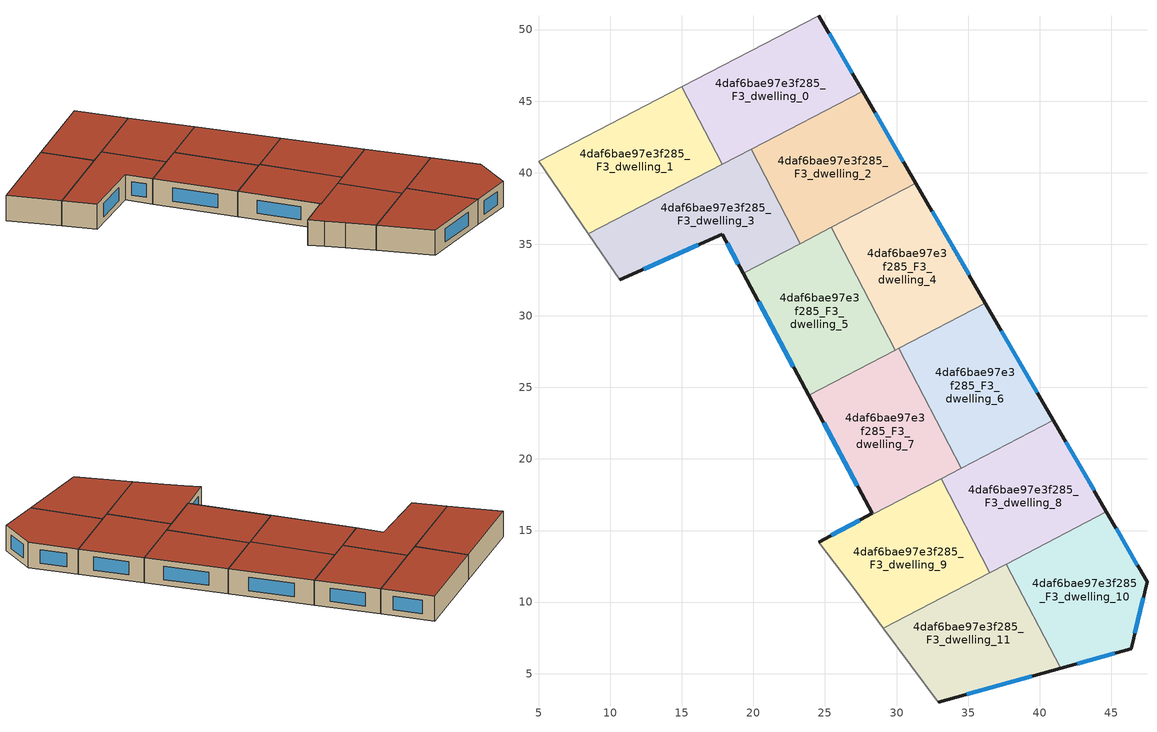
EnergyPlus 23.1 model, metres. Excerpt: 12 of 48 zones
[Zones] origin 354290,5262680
4daf6bae97e3f285_F3_dwelling_0
 floor to 4daf6bae97e3f285_F2_dwelling_0 (EU_floor_Construction): 24.57,50.98 27.63,45.7 17.81,40.59 15,46 z9
 wall outside (EU_wall_Construction): 27.63,45.7 24.57,50.98 z9:12
 wall to 4daf6bae97e3f285_F3_dwelling_1 (EU_wall_Construction): 15,46 17.81,40.59 z9:12
 wall adiabatic (EU_wall_Construction): 24.57,50.98 15,46 z9:12
 wall to 4daf6bae97e3f285_F3_dwelling_2 (EU_wall_Construction): 19.84,41.65 27.63,45.7 z9:12
 wall to 4daf6bae97e3f285_F3_dwelling_3 (EU_wall_Construction): 17.81,40.59 19.84,41.65 z9:12
 window (EU_Window_Construction): 26.91,46.94 25.29,49.74 z9.7:11.3
 roof outside (EU_roof_Construction): 27.63,45.7 24.57,50.98 15,46 17.81,40.59 z12
4daf6bae97e3f285_F3_dwelling_1
 floor to 4daf6bae97e3f285_F2_dwelling_1 (EU_floor_Construction): 15,46 17.81,40.59 8.47,35.73 4.99,40.8 z9
 wall adiabatic (EU_wall_Construction): 15,46 4.99,40.8 8.47,35.73 z9:12
 wall to 4daf6bae97e3f285_F3_dwelling_3 (EU_wall_Construction): 8.47,35.73 17.81,40.59 z9:12
 roof outside (EU_roof_Construction): 17.81,40.59 15,46 4.99,40.8 8.47,35.73 z12
4daf6bae97e3f285_F3_dwelling_10
 floor to 4daf6bae97e3f285_F2_dwelling_10 (EU_floor_Construction): 44.67,16.3 47.5,11.42 46.39,6.73 41.46,5.36 37.66,12.65 z9
 wall outside (EU_wall_Construction): 41.46,5.36 46.39,6.73 47.5,11.42 44.67,16.3 z9:12
 wall to 4daf6bae97e3f285_F3_dwelling_11 (EU_wall_Construction): 37.66,12.65 41.46,5.36 z9:12
 wall to 4daf6bae97e3f285_F3_dwelling_8 (EU_wall_Construction): 44.67,16.3 37.66,12.65 z9:12
 window (EU_Window_Construction): 46.84,12.57 45.34,15.15 / 46.65,7.83 47.24,10.32 / 42.62,5.68 45.23,6.41 z9.7:11.3
 roof outside (EU_roof_Construction): 46.39,6.73 47.5,11.42 44.67,16.3 37.66,12.65 41.46,5.36 z12
4daf6bae97e3f285_F3_dwelling_11
 floor to 4daf6bae97e3f285_F2_dwelling_11 (EU_floor_Construction): 37.66,12.65 41.46,5.36 32.91,2.99 29.07,8.18 z9
 wall outside (EU_wall_Construction): 32.91,2.99 41.46,5.36 z9:12
 wall adiabatic (EU_wall_Construction): 29.07,8.18 32.91,2.99 z9:12
 wall to 4daf6bae97e3f285_F3_dwelling_9 (EU_wall_Construction): 36.53,12.06 29.07,8.18 z9:12
 wall to 4daf6bae97e3f285_F3_dwelling_8 (EU_wall_Construction): 37.66,12.65 36.53,12.06 z9:12
 window (EU_Window_Construction): 34.91,3.55 39.45,4.81 z9.7:11.3
 roof outside (EU_roof_Construction): 41.46,5.36 37.66,12.65 29.07,8.18 32.91,2.99 z12
4daf6bae97e3f285_F3_dwelling_2
 floor to 4daf6bae97e3f285_F2_dwelling_2 (EU_floor_Construction): 27.63,45.7 31.36,39.26 23.27,35.05 19.84,41.65 z9
 wall outside (EU_wall_Construction): 31.36,39.26 27.63,45.7 z9:12
 wall to 4daf6bae97e3f285_F3_dwelling_3 (EU_wall_Construction): 19.84,41.65 23.27,35.05 z9:12
 wall to 4daf6bae97e3f285_F3_dwelling_4 (EU_wall_Construction): 25.45,36.19 31.36,39.26 z9:12
 wall to 4daf6bae97e3f285_F3_dwelling_5 (EU_wall_Construction): 23.27,35.05 25.45,36.19 z9:12
 window (EU_Window_Construction): 30.48,40.78 28.5,44.19 z9.7:11.3
 roof outside (EU_roof_Construction): 31.36,39.26 27.63,45.7 19.84,41.65 23.27,35.05 z12
4daf6bae97e3f285_F3_dwelling_3
 floor to 4daf6bae97e3f285_F2_dwelling_3 (EU_floor_Construction): 19.84,41.65 23.27,35.05 19.29,32.98 17.81,35.71 10.67,32.52 8.47,35.73 z9
 wall outside (EU_wall_Construction): 10.67,32.52 17.81,35.71 19.29,32.98 z9:12
 wall adiabatic (EU_wall_Construction): 8.47,35.73 10.67,32.52 z9:12
 wall to 4daf6bae97e3f285_F3_dwelling_5 (EU_wall_Construction): 19.29,32.98 23.27,35.05 z9:12
 window (EU_Window_Construction): 18.16,35.07 18.94,33.62 / 12.34,33.27 16.14,34.96 z9.7:11.3
 roof outside (EU_roof_Construction): 23.27,35.05 19.84,41.65 8.47,35.73 10.67,32.52 17.81,35.71 19.29,32.98 z12
4daf6bae97e3f285_F3_dwelling_4
 floor to 4daf6bae97e3f285_F2_dwelling_4 (EU_floor_Construction): 31.36,39.26 36.22,30.88 29.92,27.61 25.45,36.19 z9
 wall outside (EU_wall_Construction): 36.22,30.88 31.36,39.26 z9:12
 wall to 4daf6bae97e3f285_F3_dwelling_5 (EU_wall_Construction): 25.45,36.19 29.92,27.61 z9:12
 wall to 4daf6bae97e3f285_F3_dwelling_6 (EU_wall_Construction): 30.16,27.73 36.22,30.88 z9:12
 wall to 4daf6bae97e3f285_F3_dwelling_7 (EU_wall_Construction): 29.92,27.61 30.16,27.73 z9:12
 window (EU_Window_Construction): 35.08,32.85 32.5,37.3 z9.7:11.3
 roof outside (EU_roof_Construction): 36.22,30.88 31.36,39.26 25.45,36.19 29.92,27.61 z12
4daf6bae97e3f285_F3_dwelling_5
 floor to 4daf6bae97e3f285_F2_dwelling_5 (EU_floor_Construction): 25.45,36.19 29.92,27.61 23.87,24.46 19.29,32.98 z9
 wall outside (EU_wall_Construction): 19.29,32.98 23.87,24.46 z9:12
 wall to 4daf6bae97e3f285_F3_dwelling_7 (EU_wall_Construction): 23.87,24.46 29.92,27.61 z9:12
 window (EU_Window_Construction): 20.36,30.98 22.79,26.46 z9.7:11.3
 roof outside (EU_roof_Construction): 29.92,27.61 25.45,36.19 19.29,32.98 23.87,24.46 z12
4daf6bae97e3f285_F3_dwelling_6
 floor to 4daf6bae97e3f285_F2_dwelling_6 (EU_floor_Construction): 36.22,30.88 40.96,22.7 34.52,19.35 30.16,27.73 z9
 wall outside (EU_wall_Construction): 40.96,22.7 36.22,30.88 z9:12
 wall to 4daf6bae97e3f285_F3_dwelling_7 (EU_wall_Construction): 30.16,27.73 34.52,19.35 z9:12
 wall to 4daf6bae97e3f285_F3_dwelling_8 (EU_wall_Construction): 34.52,19.35 40.96,22.7 z9:12
 window (EU_Window_Construction): 39.85,24.62 37.33,28.96 z9.7:11.3
 roof outside (EU_roof_Construction): 40.96,22.7 36.22,30.88 30.16,27.73 34.52,19.35 z12
4daf6bae97e3f285_F3_dwelling_7
 floor to 4daf6bae97e3f285_F2_dwelling_7 (EU_floor_Construction): 30.16,27.73 34.52,19.35 28.35,16.14 23.88,24.46 z9
 wall to 4daf6bae97e3f285_F3_dwelling_9 (EU_wall_Construction): 23.88,24.46 28.35,16.14 33.12,18.62 z9:12
 wall to 4daf6bae97e3f285_F3_dwelling_8 (EU_wall_Construction): 33.12,18.62 34.52,19.35 z9:12
 roof outside (EU_roof_Construction): 34.52,19.35 30.16,27.73 23.88,24.46 28.35,16.14 z12
4daf6bae97e3f285_F3_dwelling_8
 floor to 4daf6bae97e3f285_F2_dwelling_8 (EU_floor_Construction): 40.96,22.7 44.67,16.3 36.53,12.06 33.12,18.62 z9
 wall outside (EU_wall_Construction): 44.67,16.3 40.96,22.7 z9:12
 wall to 4daf6bae97e3f285_F3_dwelling_9 (EU_wall_Construction): 33.12,18.62 36.53,12.06 z9:12
 window (EU_Window_Construction): 43.8,17.8 41.83,21.2 z9.7:11.3
 roof outside (EU_roof_Construction): 44.67,16.3 40.96,22.7 33.12,18.62 36.53,12.06 z12
4daf6bae97e3f285_F3_dwelling_9
 floor to 4daf6bae97e3f285_F2_dwelling_9 (EU_floor_Construction): 33.12,18.62 36.53,12.06 29.07,8.18 27.04,10.92 25.68,12.71 24.58,14.18 28.31,16.2 23.88,24.46 28.35,16.14 z9
 wall outside (EU_wall_Construction): 23.88,24.46 28.31,16.2 24.58,14.18 z9:12
 wall adiabatic (EU_wall_Construction): 24.58,14.18 25.68,12.71 27.04,10.92 29.07,8.18 z9:12
 window (EU_Window_Construction): 27.44,15.73 25.46,14.66 / 24.92,22.52 27.27,18.14 z9.7:11.3
 roof outside (EU_roof_Construction): 36.53,12.06 33.12,18.62 28.35,16.14 23.88,24.46 28.31,16.2 24.58,14.18 25.68,12.71 27.04,10.92 29.07,8.18 z12
[Building]
EU S2 Campaign: North Axis=0; Terrain=City; Solar Distribution=FullExterior
[Site:Location]
Budapest.Ferenc.Liszt.Intl.AP: Latitude=47.437; Longitude=19.256; Time Zone=1; Elevation=185
[SizingPeriod:WeatherFileDays]
AnnualSizingPeriod: Begin Month=1; Begin Day of Month=1; End Month=12; End Day of Month=31; Day of Week for Start Day=Monday; Use Weather File Daylight Saving Period=No; Use Weather File Rain and Snow Indicators=No
[MATERIAL]
EU_InternalMass_Material: Roughness=MediumRough; Thickness=0.1; Conductivity=1; Density=1800; Specific Heat=900; Thermal Absorptance=0.9; Solar Absorptance=0.7; Visible Absorptance=0.7
[MATERIAL:NOMASS] Roughness=MediumRough; Thermal Absorptance=0.9; Solar Absorptance=0.7; Visible Absorptance=0.7
Name | Thermal Resistance
EU_wall_NoMass | 0.832559
EU_roof_NoMass | 1.39638
EU_floor_NoMass | 0.872794
[WINDOWMATERIAL:SIMPLEGLAZINGSYSTEM]
EU_Window_SimpleGlazing: UFactor=2.79869; Solar Heat Gain Coefficient=0.75; Visible Transmittance=0.75
[CONSTRUCTION]
EU_wall_Construction: EU_wall_NoMass
EU_roof_Construction: EU_roof_NoMass
EU_floor_Construction: EU_floor_NoMass
EU_Window_Construction: EU_Window_SimpleGlazing
EU_InternalMass_Construction: EU_InternalMass_Material
[ZONE] Type=1; Multiplier=1; Ceiling Height=autocalculate; Floor Area=autocalculate; Part of Total Floor Area=Yes
Name | Volume
4daf6bae97e3f285_F3_dwelling_0 | 199.74
4daf6bae97e3f285_F3_dwelling_1 | 199.724
4daf6bae97e3f285_F3_dwelling_10 | 199.746
4daf6bae97e3f285_F3_dwelling_11 | 199.732
4daf6bae97e3f285_F3_dwelling_2 | 199.734
4daf6bae97e3f285_F3_dwelling_3 | 199.735
4daf6bae97e3f285_F3_dwelling_4 | 199.764
4daf6bae97e3f285_F3_dwelling_5 | 199.744
4daf6bae97e3f285_F3_dwelling_6 | 199.73
4daf6bae97e3f285_F3_dwelling_7 | 199.046
4daf6bae97e3f285_F3_dwelling_8 | 199.723
4daf6bae97e3f285_F3_dwelling_9 | 200.356
[INTERNALMASS] Construction=EU_InternalMass_Construction
Name | Zone or ZoneList | Surface Area
4daf6bae97e3f285_F3_dwelling_0_EU_InternalMass | 4daf6bae97e3f285_F3_dwelling_0 | 66.5801
4daf6bae97e3f285_F3_dwelling_1_EU_InternalMass | 4daf6bae97e3f285_F3_dwelling_1 | 66.5748
4daf6bae97e3f285_F3_dwelling_2_EU_InternalMass | 4daf6bae97e3f285_F3_dwelling_2 | 66.5779
4daf6bae97e3f285_F3_dwelling_3_EU_InternalMass | 4daf6bae97e3f285_F3_dwelling_3 | 66.5785
4daf6bae97e3f285_F3_dwelling_4_EU_InternalMass | 4daf6bae97e3f285_F3_dwelling_4 | 66.5882
4daf6bae97e3f285_F3_dwelling_5_EU_InternalMass | 4daf6bae97e3f285_F3_dwelling_5 | 66.5814
4daf6bae97e3f285_F3_dwelling_6_EU_InternalMass | 4daf6bae97e3f285_F3_dwelling_6 | 66.5767
4daf6bae97e3f285_F3_dwelling_7_EU_InternalMass | 4daf6bae97e3f285_F3_dwelling_7 | 66.3502
4daf6bae97e3f285_F3_dwelling_8_EU_InternalMass | 4daf6bae97e3f285_F3_dwelling_8 | 66.5747
4daf6bae97e3f285_F3_dwelling_9_EU_InternalMass | 4daf6bae97e3f285_F3_dwelling_9 | 66.8072
4daf6bae97e3f285_F3_dwelling_10_EU_InternalMass | 4daf6bae97e3f285_F3_dwelling_10 | 66.5819
4daf6bae97e3f285_F3_dwelling_11_EU_InternalMass | 4daf6bae97e3f285_F3_dwelling_11 | 66.5774
[OTHEREQUIPMENT] Fuel Type=Electricity; Design Level Calculation Method=Watts/Area; Power per Zone Floor Area=1; Fraction Latent=0; Fraction Radiant=0; Fraction Lost=0; Carbon Dioxide Generation Rate=0; EndUse Subcategory=EU_Step8_InternalGains
Name | Zone or ZoneList or Space or SpaceList | Schedule
EU_Step8_InternalGain_4daf6bae97e3f285_F3_dwelling_0_f000 | 4daf6bae97e3f285_F3_dwelling_0 | EU_Step8_GainSchedule_4daf6bae97e3f285_F3_dwelling_0_f000
EU_Step8_InternalGain_4daf6bae97e3f285_F3_dwelling_1_f000 | 4daf6bae97e3f285_F3_dwelling_1 | EU_Step8_GainSchedule_4daf6bae97e3f285_F3_dwelling_1_f000
EU_Step8_InternalGain_4daf6bae97e3f285_F3_dwelling_2_f000 | 4daf6bae97e3f285_F3_dwelling_2 | EU_Step8_GainSchedule_4daf6bae97e3f285_F3_dwelling_2_f000
EU_Step8_InternalGain_4daf6bae97e3f285_F3_dwelling_3_f000 | 4daf6bae97e3f285_F3_dwelling_3 | EU_Step8_GainSchedule_4daf6bae97e3f285_F3_dwelling_3_f000
EU_Step8_InternalGain_4daf6bae97e3f285_F3_dwelling_4_f000 | 4daf6bae97e3f285_F3_dwelling_4 | EU_Step8_GainSchedule_4daf6bae97e3f285_F3_dwelling_4_f000
EU_Step8_InternalGain_4daf6bae97e3f285_F3_dwelling_5_f000 | 4daf6bae97e3f285_F3_dwelling_5 | EU_Step8_GainSchedule_4daf6bae97e3f285_F3_dwelling_5_f000
EU_Step8_InternalGain_4daf6bae97e3f285_F3_dwelling_6_f000 | 4daf6bae97e3f285_F3_dwelling_6 | EU_Step8_GainSchedule_4daf6bae97e3f285_F3_dwelling_6_f000
EU_Step8_InternalGain_4daf6bae97e3f285_F3_dwelling_7_f000 | 4daf6bae97e3f285_F3_dwelling_7 | EU_Step8_GainSchedule_4daf6bae97e3f285_F3_dwelling_7_f000
EU_Step8_InternalGain_4daf6bae97e3f285_F3_dwelling_8_f000 | 4daf6bae97e3f285_F3_dwelling_8 | EU_Step8_GainSchedule_4daf6bae97e3f285_F3_dwelling_8_f000
EU_Step8_InternalGain_4daf6bae97e3f285_F3_dwelling_9_f000 | 4daf6bae97e3f285_F3_dwelling_9 | EU_Step8_GainSchedule_4daf6bae97e3f285_F3_dwelling_9_f000
EU_Step8_InternalGain_4daf6bae97e3f285_F3_dwelling_10_f000 | 4daf6bae97e3f285_F3_dwelling_10 | EU_Step8_GainSchedule_4daf6bae97e3f285_F3_dwelling_10_f000
EU_Step8_InternalGain_4daf6bae97e3f285_F3_dwelling_11_f000 | 4daf6bae97e3f285_F3_dwelling_11 | EU_Step8_GainSchedule_4daf6bae97e3f285_F3_dwelling_11_f000
[ZONEVENTILATION:DESIGNFLOWRATE] Schedule=EU_AlwaysOn; Design Flow Rate Calculation Method=AirChanges/Hour; Air Changes per Hour=0.475469; Ventilation Type=Natural; Fan Pressure Rise=0; Fan Total Efficiency=1; Constant Term Coefficient=1; Temperature Term Coefficient=0; Velocity Term Coefficient=0; Velocity Squared Term Coefficient=0; Minimum Indoor Temperature=-100; Maximum Indoor Temperature=100; Delta Temperature=-100; Minimum Outdoor Temperature=-100; Maximum Outdoor Temperature=100; Maximum Wind Speed=40
Name | Zone or ZoneList or Space or SpaceList
EU_ConstantAir_4daf6bae97e3f285_F3_dwelling_0 | 4daf6bae97e3f285_F3_dwelling_0
EU_ConstantAir_4daf6bae97e3f285_F3_dwelling_1 | 4daf6bae97e3f285_F3_dwelling_1
EU_ConstantAir_4daf6bae97e3f285_F3_dwelling_2 | 4daf6bae97e3f285_F3_dwelling_2
EU_ConstantAir_4daf6bae97e3f285_F3_dwelling_3 | 4daf6bae97e3f285_F3_dwelling_3
EU_ConstantAir_4daf6bae97e3f285_F3_dwelling_4 | 4daf6bae97e3f285_F3_dwelling_4
EU_ConstantAir_4daf6bae97e3f285_F3_dwelling_5 | 4daf6bae97e3f285_F3_dwelling_5
EU_ConstantAir_4daf6bae97e3f285_F3_dwelling_6 | 4daf6bae97e3f285_F3_dwelling_6
EU_ConstantAir_4daf6bae97e3f285_F3_dwelling_7 | 4daf6bae97e3f285_F3_dwelling_7
EU_ConstantAir_4daf6bae97e3f285_F3_dwelling_8 | 4daf6bae97e3f285_F3_dwelling_8
EU_ConstantAir_4daf6bae97e3f285_F3_dwelling_9 | 4daf6bae97e3f285_F3_dwelling_9
EU_ConstantAir_4daf6bae97e3f285_F3_dwelling_10 | 4daf6bae97e3f285_F3_dwelling_10
EU_ConstantAir_4daf6bae97e3f285_F3_dwelling_11 | 4daf6bae97e3f285_F3_dwelling_11
[HVACTEMPLATE:THERMOSTAT] Constant Heating Setpoint=20; Constant Cooling Setpoint=50
EU_HeatOnly_4daf6bae97e3f285_F0_dwelling_0; EU_HeatOnly_4daf6bae97e3f285_F0_dwelling_1; EU_HeatOnly_4daf6bae97e3f285_F0_dwelling_2; EU_HeatOnly_4daf6bae97e3f285_F0_dwelling_3; EU_HeatOnly_4daf6bae97e3f285_F0_dwelling_4; EU_HeatOnly_4daf6bae97e3f285_F0_dwelling_5; EU_HeatOnly_4daf6bae97e3f285_F0_dwelling_6; EU_HeatOnly_4daf6bae97e3f285_F0_dwelling_7; EU_HeatOnly_4daf6bae97e3f285_F0_dwelling_8; EU_HeatOnly_4daf6bae97e3f285_F0_dwelling_9; EU_HeatOnly_4daf6bae97e3f285_F0_dwelling_10; EU_HeatOnly_4daf6bae97e3f285_F0_dwelling_11; EU_HeatOnly_4daf6bae97e3f285_F1_dwelling_0; EU_HeatOnly_4daf6bae97e3f285_F1_dwelling_1; EU_HeatOnly_4daf6bae97e3f285_F1_dwelling_2; EU_HeatOnly_4daf6bae97e3f285_F1_dwelling_3; EU_HeatOnly_4daf6bae97e3f285_F1_dwelling_4; EU_HeatOnly_4daf6bae97e3f285_F1_dwelling_5; EU_HeatOnly_4daf6bae97e3f285_F1_dwelling_6; EU_HeatOnly_4daf6bae97e3f285_F1_dwelling_7; EU_HeatOnly_4daf6bae97e3f285_F1_dwelling_8; EU_HeatOnly_4daf6bae97e3f285_F1_dwelling_9; EU_HeatOnly_4daf6bae97e3f285_F1_dwelling_10; EU_HeatOnly_4daf6bae97e3f285_F1_dwelling_11; EU_HeatOnly_4daf6bae97e3f285_F2_dwelling_0; EU_HeatOnly_4daf6bae97e3f285_F2_dwelling_1; EU_HeatOnly_4daf6bae97e3f285_F2_dwelling_2; EU_HeatOnly_4daf6bae97e3f285_F2_dwelling_3; EU_HeatOnly_4daf6bae97e3f285_F2_dwelling_4; EU_HeatOnly_4daf6bae97e3f285_F2_dwelling_5; EU_HeatOnly_4daf6bae97e3f285_F2_dwelling_6; EU_HeatOnly_4daf6bae97e3f285_F2_dwelling_7; EU_HeatOnly_4daf6bae97e3f285_F2_dwelling_8; EU_HeatOnly_4daf6bae97e3f285_F2_dwelling_9; EU_HeatOnly_4daf6bae97e3f285_F2_dwelling_10; EU_HeatOnly_4daf6bae97e3f285_F2_dwelling_11; EU_HeatOnly_4daf6bae97e3f285_F3_dwelling_0; EU_HeatOnly_4daf6bae97e3f285_F3_dwelling_1; EU_HeatOnly_4daf6bae97e3f285_F3_dwelling_2; EU_HeatOnly_4daf6bae97e3f285_F3_dwelling_3; EU_HeatOnly_4daf6bae97e3f285_F3_dwelling_4; EU_HeatOnly_4daf6bae97e3f285_F3_dwelling_5; EU_HeatOnly_4daf6bae97e3f285_F3_dwelling_6; EU_HeatOnly_4daf6bae97e3f285_F3_dwelling_7; EU_HeatOnly_4daf6bae97e3f285_F3_dwelling_8; EU_HeatOnly_4daf6bae97e3f285_F3_dwelling_9; EU_HeatOnly_4daf6bae97e3f285_F3_dwelling_10; EU_HeatOnly_4daf6bae97e3f285_F3_dwelling_11
[HVACTEMPLATE:ZONE:IDEALLOADSAIRSYSTEM] System Availability Schedule=EU_AlwaysOn; Maximum Heating Supply Air Temperature=50; Minimum Cooling Supply Air Temperature=13; Maximum Heating Supply Air Humidity Ratio=0.0156; Minimum Cooling Supply Air Humidity Ratio=0.0077; Heating Limit=NoLimit; Cooling Limit=NoLimit; Heating Availability Schedule=EU_AlwaysOn; Cooling Availability Schedule=EU_CoolingOff; Dehumidification Control Type=ConstantSensibleHeatRatio; Cooling Sensible Heat Ratio=0.7; Dehumidification Setpoint=60; Humidification Control Type=None; Humidification Setpoint=30; Outdoor Air Method=None; Outdoor Air Flow Rate per Person=0.00944; Outdoor Air Flow Rate per Zone Floor Area=0; Outdoor Air Flow Rate per Zone=0; Demand Controlled Ventilation Type=None; Outdoor Air Economizer Type=NoEconomizer; Heat Recovery Type=None; Sensible Heat Recovery Effectiveness=0.7; Latent Heat Recovery Effectiveness=0.65
Name | Template Thermostat
4daf6bae97e3f285_F3_dwelling_0 | EU_HeatOnly_4daf6bae97e3f285_F3_dwelling_0
4daf6bae97e3f285_F3_dwelling_1 | EU_HeatOnly_4daf6bae97e3f285_F3_dwelling_1
4daf6bae97e3f285_F3_dwelling_2 | EU_HeatOnly_4daf6bae97e3f285_F3_dwelling_2
4daf6bae97e3f285_F3_dwelling_3 | EU_HeatOnly_4daf6bae97e3f285_F3_dwelling_3
4daf6bae97e3f285_F3_dwelling_4 | EU_HeatOnly_4daf6bae97e3f285_F3_dwelling_4
4daf6bae97e3f285_F3_dwelling_5 | EU_HeatOnly_4daf6bae97e3f285_F3_dwelling_5
4daf6bae97e3f285_F3_dwelling_6 | EU_HeatOnly_4daf6bae97e3f285_F3_dwelling_6
4daf6bae97e3f285_F3_dwelling_7 | EU_HeatOnly_4daf6bae97e3f285_F3_dwelling_7
4daf6bae97e3f285_F3_dwelling_8 | EU_HeatOnly_4daf6bae97e3f285_F3_dwelling_8
4daf6bae97e3f285_F3_dwelling_9 | EU_HeatOnly_4daf6bae97e3f285_F3_dwelling_9
4daf6bae97e3f285_F3_dwelling_10 | EU_HeatOnly_4daf6bae97e3f285_F3_dwelling_10
4daf6bae97e3f285_F3_dwelling_11 | EU_HeatOnly_4daf6bae97e3f285_F3_dwelling_11
[SIZING:ZONE] Zone Cooling Design Supply Air Temperature Input Method=SupplyAirTemperature; Zone Cooling Design Supply Air Temperature=13; Zone Heating Design Supply Air Temperature Input Method=SupplyAirTemperature; Zone Heating Design Supply Air Temperature=50; Zone Cooling Design Supply Air Humidity Ratio=0.008; Zone Heating Design Supply Air Humidity Ratio=0.008; Cooling Design Air Flow Method=DesignDay; Cooling Design Air Flow Rate=0; Cooling Minimum Air Flow per Zone Floor Area=0.000762; Cooling Minimum Air Flow=0; Cooling Minimum Air Flow Fraction=0.2; Heating Design Air Flow Method=DesignDay; Heating Design Air Flow Rate=0; Heating Maximum Air Flow per Zone Floor Area=0.002032; Heating Maximum Air Flow=0.141576; Heating Maximum Air Flow Fraction=0.3; Account for Dedicated Outdoor Air System=No; Dedicated Outdoor Air System Control Strategy=NeutralSupplyAir; Dedicated Outdoor Air Low Setpoint Temperature for Design=autosize; Dedicated Outdoor Air High Setpoint Temperature for Design=autosize; Zone Load Sizing Method=Sensible Load Only No Latent Load; Zone Latent Cooling Design Supply Air Humidity Ratio Input Method=HumidityRatioDifference; Zone Cooling Design Supply Air Humidity Ratio Difference=0.005; Zone Latent Heating Design Supply Air Humidity Ratio Input Method=HumidityRatioDifference; Zone Humidification Design Supply Air Humidity Ratio Difference=0.005
4daf6bae97e3f285_F3_dwelling_0; 4daf6bae97e3f285_F3_dwelling_1; 4daf6bae97e3f285_F3_dwelling_2; 4daf6bae97e3f285_F3_dwelling_3; 4daf6bae97e3f285_F3_dwelling_4; 4daf6bae97e3f285_F3_dwelling_5; 4daf6bae97e3f285_F3_dwelling_6; 4daf6bae97e3f285_F3_dwelling_7; 4daf6bae97e3f285_F3_dwelling_8; 4daf6bae97e3f285_F3_dwelling_9; 4daf6bae97e3f285_F3_dwelling_10; 4daf6bae97e3f285_F3_dwelling_11
[SCHEDULE:CONSTANT]
Name | Hourly Value
EU_AlwaysOn | 1
EU_CoolingOff | 0
[SCHEDULE:FILE] Column Number=1; Rows to Skip at Top=0; Number of Hours of Data=8760; Column Separator=Comma; Interpolate to Timestep=No; Minutes per Item=60; Adjust Schedule for Daylight Savings=Yes
Name | File
EU_Step8_GainSchedule_4daf6bae97e3f285_F3_dwelling_0_f000 | ../../schedules/4daf6bae97e3f285/4daf6bae97e3f285_F3_dwelling_0_f000_gain.csv
EU_Step8_GainSchedule_4daf6bae97e3f285_F3_dwelling_1_f000 | ../../schedules/4daf6bae97e3f285/4daf6bae97e3f285_F3_dwelling_1_f000_gain.csv
EU_Step8_GainSchedule_4daf6bae97e3f285_F3_dwelling_2_f000 | ../../schedules/4daf6bae97e3f285/4daf6bae97e3f285_F3_dwelling_2_f000_gain.csv
EU_Step8_GainSchedule_4daf6bae97e3f285_F3_dwelling_3_f000 | ../../schedules/4daf6bae97e3f285/4daf6bae97e3f285_F3_dwelling_3_f000_gain.csv
EU_Step8_GainSchedule_4daf6bae97e3f285_F3_dwelling_4_f000 | ../../schedules/4daf6bae97e3f285/4daf6bae97e3f285_F3_dwelling_4_f000_gain.csv
EU_Step8_GainSchedule_4daf6bae97e3f285_F3_dwelling_5_f000 | ../../schedules/4daf6bae97e3f285/4daf6bae97e3f285_F3_dwelling_5_f000_gain.csv
EU_Step8_GainSchedule_4daf6bae97e3f285_F3_dwelling_6_f000 | ../../schedules/4daf6bae97e3f285/4daf6bae97e3f285_F3_dwelling_6_f000_gain.csv
EU_Step8_GainSchedule_4daf6bae97e3f285_F3_dwelling_7_f000 | ../../schedules/4daf6bae97e3f285/4daf6bae97e3f285_F3_dwelling_7_f000_gain.csv
EU_Step8_GainSchedule_4daf6bae97e3f285_F3_dwelling_8_f000 | ../../schedules/4daf6bae97e3f285/4daf6bae97e3f285_F3_dwelling_8_f000_gain.csv
EU_Step8_GainSchedule_4daf6bae97e3f285_F3_dwelling_9_f000 | ../../schedules/4daf6bae97e3f285/4daf6bae97e3f285_F3_dwelling_9_f000_gain.csv
EU_Step8_GainSchedule_4daf6bae97e3f285_F3_dwelling_10_f000 | ../../schedules/4daf6bae97e3f285/4daf6bae97e3f285_F3_dwelling_10_f000_gain.csv
EU_Step8_GainSchedule_4daf6bae97e3f285_F3_dwelling_11_f000 | ../../schedules/4daf6bae97e3f285/4daf6bae97e3f285_F3_dwelling_11_f000_gain.csv
